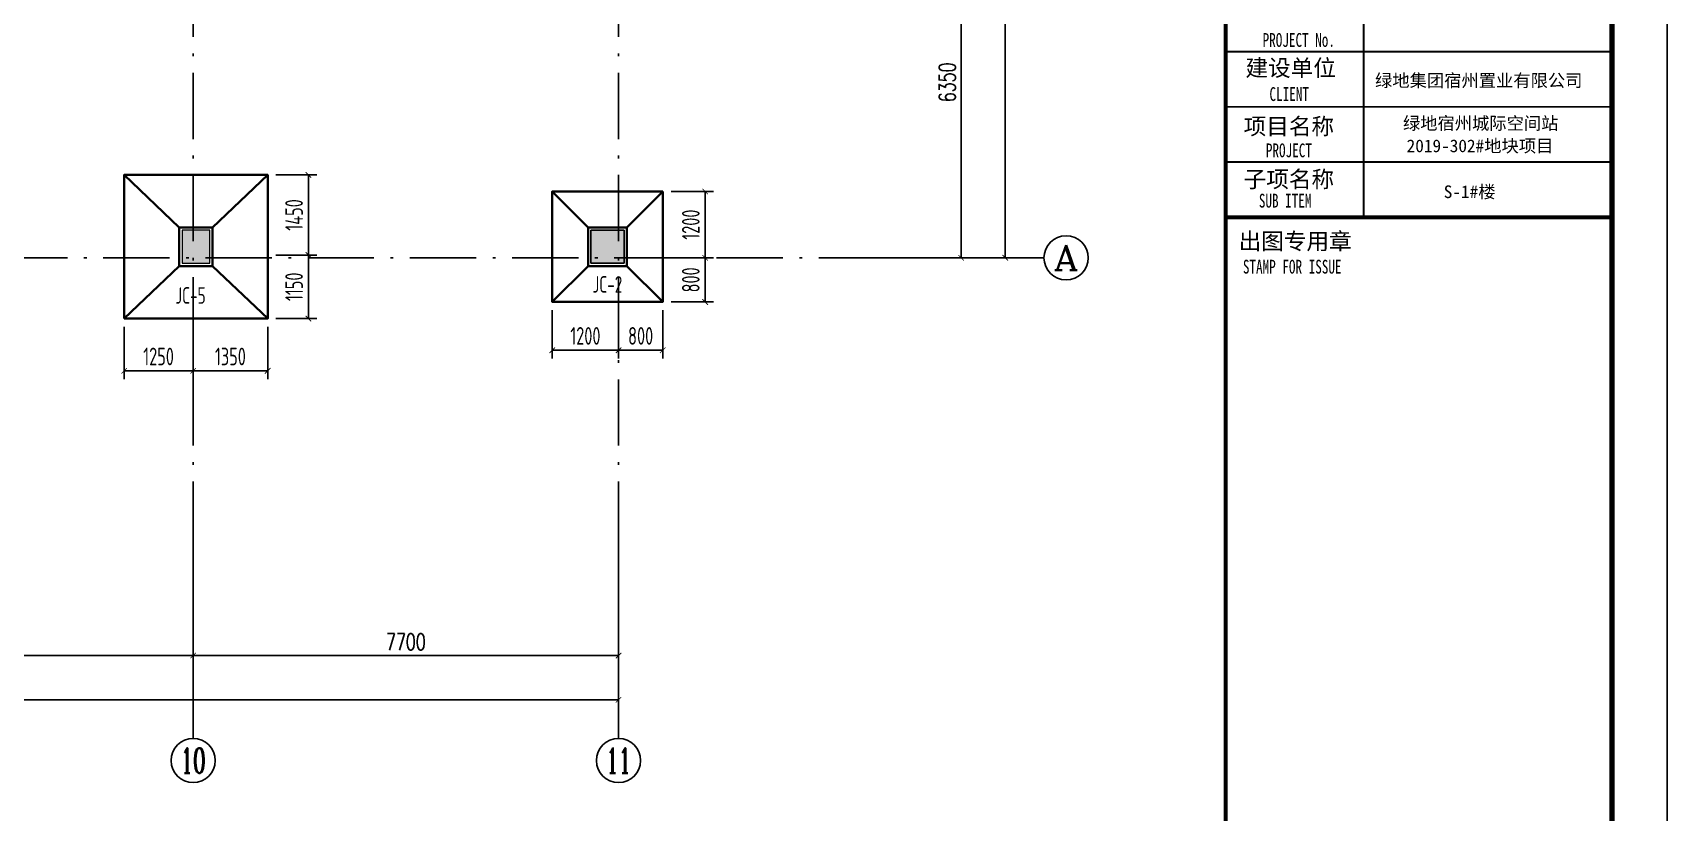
# Model space of a CAD drawing. Extents: x 169490 to 7584583, y -2399407 to 1374371.
# Drawn here: x 384946 to 414532, y 817122 to 831233 of the extents above; entities that cross this region are included whole.
import ezdxf
from ezdxf.enums import TextEntityAlignment as Align

# ---------------------------------------------------------------- set-up
doc = ezdxf.new("R2010")
doc.units = 0
doc.header["$LTSCALE"] = 100
doc.linetypes.add('D3轴线点划线', pattern=[18.5, 12, -3, 0.5, -3])
doc.layers.get('0').update_dxf_attribs({"linetype": 'CONTINUOUS'})
doc.layers.get('DEFPOINTS').update_dxf_attribs({"linetype": 'CONTINUOUS'})
for name, color, linetype in [('0P-标字', 7, 'CONTINUOUS'), ('AXIS', 3, 'CONTINUOUS'), ('AXIS_TEXT', 4, 'CONTINUOUS'), ('C-AXIS(轴号)', 3, 'CONTINUOUS'), ('C-AXIS-T(字)', 7, 'CONTINUOUS'), ('C-DOTE', 8, 'D3轴线点划线'), ('S-COLU-HATCH', 251, 'CONTINUOUS'), ('S-SLAB-DIM', 92, 'CONTINUOUS'), ('图框', 140, 'CONTINUOUS'), ('图签文字', 147, 'CONTINUOUS')]:
    doc.layers.add(name, color=color, linetype=linetype)
for name, color, linetype, lineweight in [('S-COLU-LINE1', 6, 'CONTINUOUS', 18), ('图签', 147, 'CONTINUOUS', 18), ('独基', 110, 'CONTINUOUS', 35)]:
    doc.layers.add(name, color=color, linetype=linetype, lineweight=lineweight)
doc.styles.add('_TCH_AXIS', font='COMPLEX', dxfattribs={"bigfont": 'GBCBIG'})
doc.styles.add('_TCH_DIM_T3', font='SIMPLEX.shx', dxfattribs={"width": 0.705882, "bigfont": 'GBCBIG.shx'})
doc.styles.add('COMPLEX', font='COMPLEX')
doc.styles.add('TSSD_Dimension', font='Tssdeng.shx', dxfattribs={"width": 0.7, "bigfont": 'tssdchn.shx'})
doc.styles.add('X', font='tssdeng.shx', dxfattribs={"width": 0.7, "bigfont": 'hztxt.shx'})
doc.styles.add('宋体', font='')
doc.styles.add('建筑图签-1', font='simhei.ttf', dxfattribs={"width": 0.7})
doc.styles.get('宋体').set_extended_font_data('SimSun')
doc.dimstyles.new('_TCH_ARCH&&100', dxfattribs={"dimtxt": 297.5, "dimasz": 100, "dimexe": 250, "dimexo": 300, "dimgap": 100, "dimtad": 1, "dimdec": 0, "dimzin": 0, "dimdsep": 46, "dimtxsty": '_TCH_DIM_T3', "dimblk": 'ARCHTICK', "dimcen": 0.09, "dimclrt": 7, "dimazin": 2, "dimtfac": 1, "dimtdec": 0, "dimtix": 1, "dimtmove": 2, "dimatfit": 3, "dimfxl": 1, "dimtolj": 1, "dimtzin": 0, "dimarcsym": 0})
doc.dimstyles.new('TSSD_100_100$0', dxfattribs={"dimtxt": 320, "dimasz": 100, "dimexe": 150, "dimexo": 150, "dimgap": 100, "dimtad": 1, "dimdec": 0, "dimzin": 0, "dimdsep": 46, "dimtxsty": 'TSSD_Dimension', "dimblk": 'ARCHTICK', "dimcen": 0, "dimclrt": 7, "dimadec": 1, "dimazin": 0, "dimtfac": 1, "dimtdec": 0, "dimtix": 1, "dimtmove": 2, "dimatfit": 3, "dimldrblk": '_TSDBK', "dimfxl": 1, "dimtolj": 1, "dimtzin": 0, "dimarcsym": 0})

# ---------------------------------------------------------------- blocks, each defined once
blk = doc.blocks.new('_ARCHTICK')
at = {"const_width": 0.15}
blk.add_lwpolyline([(-0.5, -0.5), (0.5, 0.5)], dxfattribs=at)
blk = doc.blocks.new('*D192')
at = {"layer": 'AXIS', "color": 0, "lineweight": -2, "transparency": 16777216}
for p, q in [((399550, 842959), (402800, 842959)), ((402550, 827159), (402550, 842959)), ((399550, 827159), (402800, 827159))]:
    blk.add_line(p, q, dxfattribs=at)
at = {"layer": 'DEFPOINTS', "color": 0, "transparency": 16777216}
for p in [(399250, 842959), (402550, 842959), (399250, 827159)]:
    blk.add_point(p, dxfattribs=at)
at = {"layer": 'AXIS', "color": 0, "lineweight": -2, "transparency": 16777216, "xscale": 100, "yscale": 100, "zscale": 100}
for p, rotation in [((402550, 842959), 90), ((402550, 827159), 270)]:
    blk.add_blockref('_ARCHTICK', p, dxfattribs=dict(at, rotation=rotation))
at = {"layer": 'AXIS', "color": 7, "transparency": 16777216, "insert": (402275, 833809), "char_height": 297.5, "attachment_point": 5, "rotation": 90, "style": '_TCH_DIM_T3'}
blk.add_mtext('\\A1;15800', dxfattribs=at)
blk = doc.blocks.new('*D196')
at = {"layer": 'AXIS', "color": 0, "lineweight": -2, "transparency": 16777216}
for p, q in [((399550, 833509), (402000, 833509)), ((401750, 827159), (401750, 833509)), ((399550, 827159), (402000, 827159))]:
    blk.add_line(p, q, dxfattribs=at)
at = {"layer": 'DEFPOINTS', "color": 0, "transparency": 16777216}
for p in [(399250, 833509), (401750, 833509), (399250, 827159)]:
    blk.add_point(p, dxfattribs=at)
at = {"layer": 'AXIS', "color": 0, "lineweight": -2, "transparency": 16777216, "xscale": 100, "yscale": 100, "zscale": 100}
for p, rotation in [((401750, 833509), 90), ((401750, 827159), 270)]:
    blk.add_blockref('_ARCHTICK', p, dxfattribs=dict(at, rotation=rotation))
at = {"layer": 'AXIS', "color": 7, "transparency": 16777216, "insert": (401501, 830334), "char_height": 297.5, "attachment_point": 5, "rotation": 90, "style": '_TCH_DIM_T3'}
blk.add_mtext('\\A1;6350', dxfattribs=at)
blk = doc.blocks.new('*D218')
at = {"layer": 'AXIS', "color": 0, "lineweight": -2, "transparency": 16777216}
for p, q in [((323650, 822159), (323650, 818909)), ((395550, 822159), (395550, 818909)), ((323650, 819159), (395550, 819159))]:
    blk.add_line(p, q, dxfattribs=at)
at = {"layer": 'DEFPOINTS', "color": 0, "transparency": 16777216}
for p in [(323650, 822459), (395550, 822459), (395550, 819159)]:
    blk.add_point(p, dxfattribs=at)
at = {"layer": 'AXIS', "color": 0, "lineweight": -2, "transparency": 16777216, "xscale": 100, "yscale": 100, "zscale": 100, "rotation": 180}
blk.add_blockref('_ARCHTICK', (323650, 819159), dxfattribs=at)
at = {"layer": 'AXIS', "color": 0, "lineweight": -2, "transparency": 16777216, "xscale": 100, "yscale": 100, "zscale": 100}
blk.add_blockref('_ARCHTICK', (395550, 819159), dxfattribs=at)
at = {"layer": 'AXIS', "color": 7, "transparency": 16777216, "insert": (359600, 819407), "char_height": 297.5, "attachment_point": 5, "style": '_TCH_DIM_T3'}
blk.add_mtext('\\A1;71900', dxfattribs=at)
blk = doc.blocks.new('*D230')
at = {"layer": 'AXIS', "color": 0, "lineweight": -2, "transparency": 16777216}
for p, q in [((379250, 822159), (379250, 819709)), ((387850, 822159), (387850, 819709)), ((379250, 819959), (387850, 819959))]:
    blk.add_line(p, q, dxfattribs=at)
at = {"layer": 'DEFPOINTS', "color": 0, "transparency": 16777216}
for p in [(379250, 822459), (387850, 822459), (387850, 819959)]:
    blk.add_point(p, dxfattribs=at)
at = {"layer": 'AXIS', "color": 0, "lineweight": -2, "transparency": 16777216, "xscale": 100, "yscale": 100, "zscale": 100, "rotation": 180}
blk.add_blockref('_ARCHTICK', (379250, 819959), dxfattribs=at)
at = {"layer": 'AXIS', "color": 0, "lineweight": -2, "transparency": 16777216, "xscale": 100, "yscale": 100, "zscale": 100}
blk.add_blockref('_ARCHTICK', (387850, 819959), dxfattribs=at)
at = {"layer": 'AXIS', "color": 7, "transparency": 16777216, "insert": (383550, 820207), "char_height": 297.5, "attachment_point": 5, "style": '_TCH_DIM_T3'}
blk.add_mtext('\\A1;8600', dxfattribs=at)
blk = doc.blocks.new('*D231')
at = {"layer": 'AXIS', "color": 0, "lineweight": -2, "transparency": 16777216}
for p, q in [((387850, 822159), (387850, 819709)), ((395550, 822159), (395550, 819709)), ((387850, 819959), (395550, 819959))]:
    blk.add_line(p, q, dxfattribs=at)
at = {"layer": 'DEFPOINTS', "color": 0, "transparency": 16777216}
for p in [(387850, 822459), (395550, 822459), (395550, 819959)]:
    blk.add_point(p, dxfattribs=at)
at = {"layer": 'AXIS', "color": 0, "lineweight": -2, "transparency": 16777216, "xscale": 100, "yscale": 100, "zscale": 100, "rotation": 180}
blk.add_blockref('_ARCHTICK', (387850, 819959), dxfattribs=at)
at = {"layer": 'AXIS', "color": 0, "lineweight": -2, "transparency": 16777216, "xscale": 100, "yscale": 100, "zscale": 100}
blk.add_blockref('_ARCHTICK', (395550, 819959), dxfattribs=at)
at = {"layer": 'AXIS', "color": 7, "transparency": 16777216, "insert": (391700, 820207), "char_height": 297.5, "attachment_point": 5, "style": '_TCH_DIM_T3'}
blk.add_mtext('\\A1;7700', dxfattribs=at)
blk = doc.blocks.new('_AXISO')
blk.add_circle((0, 0), 0.5)
at = {"layer": 'AXIS_TEXT', "style": 'COMPLEX', "width": 1.041667}
blk.add_attdef('A', text='', height=0.56, dxfattribs=at).set_placement((-0.25, -0.28), (0.25, -0.28), align=Align.FIT)
blk = doc.blocks.new('*D232')
at = {"layer": 'DEFPOINTS', "color": 0, "ltscale": 10, "transparency": 16777216}
for p in [(395550, 826359), (396350, 826359), (395550, 825485)]:
    blk.add_point(p, dxfattribs=at)
at = {"layer": 'S-SLAB-DIM', "color": 0, "lineweight": -2, "ltscale": 10, "transparency": 16777216}
for p, q in [((395550, 826209), (395550, 825335)), ((396350, 826209), (396350, 825335)), ((396350, 825485), (395550, 825485))]:
    blk.add_line(p, q, dxfattribs=at)
at = {"layer": 'S-SLAB-DIM', "color": 0, "lineweight": -2, "ltscale": 10, "transparency": 16777216, "xscale": 100, "yscale": 100, "zscale": 100, "rotation": 180}
blk.add_blockref('_ARCHTICK', (395550, 825485), dxfattribs=at)
at = {"layer": 'S-SLAB-DIM', "color": 0, "lineweight": -2, "ltscale": 10, "transparency": 16777216, "xscale": 100, "yscale": 100, "zscale": 100}
blk.add_blockref('_ARCHTICK', (396350, 825485), dxfattribs=at)
at = {"layer": 'S-SLAB-DIM', "color": 7, "ltscale": 10, "transparency": 16777216, "insert": (395950, 825745), "char_height": 320, "attachment_point": 5, "style": 'TSSD_Dimension'}
blk.add_mtext('\\A1;800', dxfattribs=at)
blk = doc.blocks.new('_TSDBK')
blk.add_line((-1, 0), (0, 0))
at = {"const_width": 0.5}
blk.add_lwpolyline([(-0.7, -0.7), (0.7, 0.7)], dxfattribs=at)
blk = doc.blocks.new('*D250')
at = {"layer": 'DEFPOINTS', "color": 0, "ltscale": 10, "transparency": 16777216}
for p in [(389200, 827209), (389937, 827209), (389200, 826059)]:
    blk.add_point(p, dxfattribs=at)
at = {"layer": 'S-SLAB-DIM', "color": 0, "lineweight": -2, "ltscale": 10, "transparency": 16777216}
for p, q in [((389350, 827209), (390087, 827209)), ((389937, 826059), (389937, 827209)), ((389350, 826059), (390087, 826059))]:
    blk.add_line(p, q, dxfattribs=at)
at = {"layer": 'S-SLAB-DIM', "color": 0, "lineweight": -2, "ltscale": 10, "transparency": 16777216, "xscale": 100, "yscale": 100, "zscale": 100}
for p, rotation in [((389937, 827209), 90), ((389937, 826059), 270)]:
    blk.add_blockref('_ARCHTICK', p, dxfattribs=dict(at, rotation=rotation))
at = {"layer": 'S-SLAB-DIM', "color": 7, "ltscale": 10, "transparency": 16777216, "insert": (389677, 826634), "char_height": 320, "attachment_point": 5, "rotation": 90, "style": 'TSSD_Dimension'}
blk.add_mtext('\\A1;1150', dxfattribs=at)
blk = doc.blocks.new('*D251')
at = {"layer": 'DEFPOINTS', "color": 0, "ltscale": 10, "transparency": 16777216}
for p in [(389200, 828659), (389937, 828659), (389200, 827209)]:
    blk.add_point(p, dxfattribs=at)
at = {"layer": 'S-SLAB-DIM', "color": 0, "lineweight": -2, "ltscale": 10, "transparency": 16777216}
for p, q in [((389350, 828659), (390087, 828659)), ((389937, 827209), (389937, 828659)), ((389350, 827209), (390087, 827209))]:
    blk.add_line(p, q, dxfattribs=at)
at = {"layer": 'S-SLAB-DIM', "color": 0, "lineweight": -2, "ltscale": 10, "transparency": 16777216, "xscale": 100, "yscale": 100, "zscale": 100}
for p, rotation in [((389937, 828659), 90), ((389937, 827209), 270)]:
    blk.add_blockref('_ARCHTICK', p, dxfattribs=dict(at, rotation=rotation))
at = {"layer": 'S-SLAB-DIM', "color": 7, "ltscale": 10, "transparency": 16777216, "insert": (389677, 827934), "char_height": 320, "attachment_point": 5, "rotation": 90, "style": 'TSSD_Dimension'}
blk.add_mtext('\\A1;1450', dxfattribs=at)
blk = doc.blocks.new('*D313')
at = {"layer": 'DEFPOINTS', "color": 0, "ltscale": 10, "transparency": 16777216}
for p in [(387850, 826059), (389200, 826059), (387850, 825112)]:
    blk.add_point(p, dxfattribs=at)
at = {"layer": 'S-SLAB-DIM', "color": 0, "lineweight": -2, "ltscale": 10, "transparency": 16777216}
for p, q in [((387850, 825909), (387850, 824962)), ((389200, 825909), (389200, 824962)), ((389200, 825112), (387850, 825112))]:
    blk.add_line(p, q, dxfattribs=at)
at = {"layer": 'S-SLAB-DIM', "color": 0, "lineweight": -2, "ltscale": 10, "transparency": 16777216, "xscale": 100, "yscale": 100, "zscale": 100, "rotation": 180}
blk.add_blockref('_ARCHTICK', (387850, 825112), dxfattribs=at)
at = {"layer": 'S-SLAB-DIM', "color": 0, "lineweight": -2, "ltscale": 10, "transparency": 16777216, "xscale": 100, "yscale": 100, "zscale": 100}
blk.add_blockref('_ARCHTICK', (389200, 825112), dxfattribs=at)
at = {"layer": 'S-SLAB-DIM', "color": 7, "ltscale": 10, "transparency": 16777216, "insert": (388525, 825372), "char_height": 320, "attachment_point": 5, "style": 'TSSD_Dimension'}
blk.add_mtext('\\A1;1350', dxfattribs=at)
blk = doc.blocks.new('tq123')
at = {"layer": '图框'}
for points, const_width in [([(-6995, 0), (-6995, 57400)], 70), ([(-4495, 31100), (-4495, 35100)], 35), ([(-6995, 34100), (5, 34100)], 35), ([(-6995, 33100), (5, 33100)], 35), ([(-6995, 32100), (5, 32100)], 35), ([(5, 31100), (-6995, 31100)], 70)]:
    blk.add_lwpolyline(points, dxfattribs=dict(at, const_width=const_width))
at = {"layer": '图框', "style": '建筑图签-1', "width": 0.7}
for s, p in [('PROJECT No.', (-6325, 34185, -1799)), ('CLIENT', (-6201, 33206)), ('PROJECT', (-6266, 32187)), ('SUB ITEM', (-6393, 31276)), ('STAMP FOR ISSUE', (-6682, 30081))]:
    blk.add_text(s, height=250, dxfattribs=at).set_placement(p)
at = {"layer": '图签', "color": 2, "style": '宋体'}
for s, height, p in [('绿地集团宿州置业有限公司', 229.34, (-4290, 33462)), ('绿地宿州城际空间站', 229.3, (-3785, 32688)), ('2019-302#地块项目', 229.34, (-3718, 32279)), ('S-1#楼', 229.3, (-3046, 31448))]:
    blk.add_text(s, height=height, dxfattribs=at).set_placement(p)
at = {"layer": '图签文字', "color": 7, "style": '建筑图签-1'}
for s, p in [('建设单位', (-6635, 33655)), ('项目名称', (-6668, 32597)), ('子项名称', (-6668, 31640)), ('出图专用章', (-6759, 30518))]:
    blk.add_text(s, height=300, dxfattribs=at).set_placement(p)
blk = doc.blocks.new('*D3933')
at = {"layer": 'DEFPOINTS', "color": 0, "ltscale": 10, "transparency": 16777216}
for p in [(396350, 827159), (397118, 827159), (396350, 826359)]:
    blk.add_point(p, dxfattribs=at)
at = {"layer": 'S-SLAB-DIM', "color": 0, "lineweight": -2, "ltscale": 10, "transparency": 16777216}
for p, q in [((396500, 827159), (397268, 827159)), ((397118, 826359), (397118, 827159)), ((396500, 826359), (397268, 826359))]:
    blk.add_line(p, q, dxfattribs=at)
at = {"layer": 'S-SLAB-DIM', "color": 0, "lineweight": -2, "ltscale": 10, "transparency": 16777216, "xscale": 100, "yscale": 100, "zscale": 100}
for p, rotation in [((397118, 827159), 90), ((397118, 826359), 270)]:
    blk.add_blockref('_ARCHTICK', p, dxfattribs=dict(at, rotation=rotation))
at = {"layer": 'S-SLAB-DIM', "color": 7, "ltscale": 10, "transparency": 16777216, "insert": (396858, 826759), "char_height": 320, "attachment_point": 5, "rotation": 90, "style": 'TSSD_Dimension'}
blk.add_mtext('\\A1;800', dxfattribs=at)
blk = doc.blocks.new('*D3934')
at = {"layer": 'DEFPOINTS', "color": 0, "ltscale": 10, "transparency": 16777216}
for p in [(396350, 828359), (397118, 828359), (396350, 827159)]:
    blk.add_point(p, dxfattribs=at)
at = {"layer": 'S-SLAB-DIM', "color": 0, "lineweight": -2, "ltscale": 10, "transparency": 16777216}
for p, q in [((396500, 828359), (397268, 828359)), ((397118, 827159), (397118, 828359)), ((396500, 827159), (397268, 827159))]:
    blk.add_line(p, q, dxfattribs=at)
at = {"layer": 'S-SLAB-DIM', "color": 0, "lineweight": -2, "ltscale": 10, "transparency": 16777216, "xscale": 100, "yscale": 100, "zscale": 100}
for p, rotation in [((397118, 828359), 90), ((397118, 827159), 270)]:
    blk.add_blockref('_ARCHTICK', p, dxfattribs=dict(at, rotation=rotation))
at = {"layer": 'S-SLAB-DIM', "color": 7, "ltscale": 10, "transparency": 16777216, "insert": (396858, 827759), "char_height": 320, "attachment_point": 5, "rotation": 90, "style": 'TSSD_Dimension'}
blk.add_mtext('\\A1;1200', dxfattribs=at)
blk = doc.blocks.new('*D3935')
at = {"layer": 'DEFPOINTS', "color": 0, "ltscale": 10, "transparency": 16777216}
for p in [(394350, 826359), (395550, 826359), (394350, 825485)]:
    blk.add_point(p, dxfattribs=at)
at = {"layer": 'S-SLAB-DIM', "color": 0, "lineweight": -2, "ltscale": 10, "transparency": 16777216}
for p, q in [((394350, 826209), (394350, 825335)), ((395550, 826209), (395550, 825335)), ((395550, 825485), (394350, 825485))]:
    blk.add_line(p, q, dxfattribs=at)
at = {"layer": 'S-SLAB-DIM', "color": 0, "lineweight": -2, "ltscale": 10, "transparency": 16777216, "xscale": 100, "yscale": 100, "zscale": 100, "rotation": 180}
blk.add_blockref('_ARCHTICK', (394350, 825485), dxfattribs=at)
at = {"layer": 'S-SLAB-DIM', "color": 0, "lineweight": -2, "ltscale": 10, "transparency": 16777216, "xscale": 100, "yscale": 100, "zscale": 100}
blk.add_blockref('_ARCHTICK', (395550, 825485), dxfattribs=at)
at = {"layer": 'S-SLAB-DIM', "color": 7, "ltscale": 10, "transparency": 16777216, "insert": (394950, 825745), "char_height": 320, "attachment_point": 5, "style": 'TSSD_Dimension'}
blk.add_mtext('\\A1;1200', dxfattribs=at)
blk = doc.blocks.new('*D3936')
at = {"layer": 'DEFPOINTS', "color": 0, "ltscale": 10, "transparency": 16777216}
for p in [(386600, 826059), (387850, 826059), (386600, 825112)]:
    blk.add_point(p, dxfattribs=at)
at = {"layer": 'S-SLAB-DIM', "color": 0, "lineweight": -2, "ltscale": 10, "transparency": 16777216}
for p, q in [((386600, 825909), (386600, 824962)), ((387850, 825909), (387850, 824962)), ((387850, 825112), (386600, 825112))]:
    blk.add_line(p, q, dxfattribs=at)
at = {"layer": 'S-SLAB-DIM', "color": 0, "lineweight": -2, "ltscale": 10, "transparency": 16777216, "xscale": 100, "yscale": 100, "zscale": 100, "rotation": 180}
blk.add_blockref('_ARCHTICK', (386600, 825112), dxfattribs=at)
at = {"layer": 'S-SLAB-DIM', "color": 0, "lineweight": -2, "ltscale": 10, "transparency": 16777216, "xscale": 100, "yscale": 100, "zscale": 100}
blk.add_blockref('_ARCHTICK', (387850, 825112), dxfattribs=at)
at = {"layer": 'S-SLAB-DIM', "color": 7, "ltscale": 10, "transparency": 16777216, "insert": (387225, 825372), "char_height": 320, "attachment_point": 5, "style": 'TSSD_Dimension'}
blk.add_mtext('\\A1;1250', dxfattribs=at)

msp = doc.modelspace()

# ---------------------------------------------------------------- hatches: boundary and pattern name
at = {"layer": 'S-COLU-HATCH', "ltscale": 10}
h = msp.add_hatch(color=256, dxfattribs=at)
h.dxf.hatch_style = 1
h.paths.add_polyline_path([(388150, 827658.7), (387650, 827658.7), (387650, 827058.7), (388150, 827058.7)])
h = msp.add_hatch(color=256, dxfattribs=at)
h.dxf.hatch_style = 1
h.paths.add_polyline_path([(395650, 827658.7), (395050, 827658.7), (395050, 827058.7), (395650, 827058.7)])

# ---------------------------------------------------------------- linework, layer by layer
at = {"ltscale": 10}
msp.add_lwpolyline([(406537, 854191.4), (311932.1, 854191.4), (311932.1, 796791.4), (406537, 796791.4)], close=True, dxfattribs=at)
at = {"layer": 'C-AXIS(轴号)'}
for p, q in [((399250, 827158.7), (403250, 827158.7)), ((387850, 822458.7), (387850, 818458.7)), ((395550, 822458.7), (395550, 818458.7))]:
    msp.add_line(p, q, dxfattribs=at)
at = {"layer": 'C-DOTE'}
for p, q in [((387850, 847158.7), (387850, 822458.7)), ((395550, 847158.7), (395550, 822458.7)), ((321473.7, 827158.7), (399250, 827158.7))]:
    msp.add_line(p, q, dxfattribs=at)
at = {"layer": 'S-COLU-LINE1'}
for points in [[(388150, 827658.7), (387650, 827658.7), (387650, 827058.7), (388150, 827058.7)], [(395650, 827658.7), (395050, 827658.7), (395050, 827058.7), (395650, 827058.7)]]:
    msp.add_lwpolyline(points, close=True, dxfattribs=at)
at = {"layer": 'S-COLU-LINE1', "ltscale": 10}
msp.add_lwpolyline([(395050, 827658.7), (395650, 827658.7), (395650, 827058.7), (395050, 827058.7)], close=True, dxfattribs=at)
at = {"layer": '图框'}
msp.add_lwpolyline([(309432.1, 795791.4), (414532.1, 795791.4), (414532.1, 855191.4), (309432.1, 855191.4)], close=True, dxfattribs=at)
at = {"layer": '图框', "const_width": 100}
msp.add_lwpolyline([(311932.1, 796791.4), (413532.1, 796791.4), (413532.1, 854191.4), (311932.1, 854191.4)], close=True, dxfattribs=at)
at = {"layer": '独基', "color": 32}
for p, q in [((387600, 827708.7), (386600, 828658.7)), ((389200, 828658.7), (388200, 827708.7)), ((395000, 827708.7), (394350, 828358.7)), ((396350, 828358.7), (395700, 827708.7)), ((387600, 827008.7), (386600, 826058.7)), ((389200, 826058.7), (388200, 827008.7)), ((395000, 827008.7), (394350, 826358.7)), ((396350, 826358.7), (395700, 827008.7))]:
    msp.add_line(p, q, dxfattribs=at)
for points in [[(386600, 826058.7), (386600, 828658.7), (389200, 828658.7), (389200, 826058.7)], [(396350, 828358.7), (396350, 826358.7), (394350, 826358.7), (394350, 828358.7)], [(388200, 827708.7), (387600, 827708.7), (387600, 827008.7), (388200, 827008.7)], [(395000, 827708.7), (395700, 827708.7), (395700, 827008.7), (395000, 827008.7)]]:
    msp.add_lwpolyline(points, close=True, dxfattribs=at)

# ---------------------------------------------------------------- block references
msp.add_blockref('tq123', (413532.1, 796791.4))
at = {"layer": 'C-AXIS(轴号)'}
ref = msp.add_blockref('_AXISO', (403650, 827158.7), dxfattribs=dict(at, xscale=800, yscale=800, zscale=800))
ref.add_attrib('A', 'A', dxfattribs={"layer": 'C-AXIS-T(字)', "height": 452.5, "style": '_TCH_AXIS', "width": 1.166667}).set_placement((403423.7, 826932.4), (403876.3, 826932.4), align=Align.FIT)
ref = msp.add_blockref('_AXISO', (387850, 818058.7), dxfattribs=dict(at, xscale=800, yscale=800, zscale=800))
ref.add_attrib('A', '10', dxfattribs={"layer": 'C-AXIS-T(字)', "height": 452.55, "style": '_TCH_AXIS', "width": 0.724138}).set_placement((387623.7, 817832.4), (388076.3, 817832.4), align=Align.FIT)
ref = msp.add_blockref('_AXISO', (395550, 818058.7), dxfattribs=dict(at, xscale=800, yscale=800, zscale=800))
ref.add_attrib('A', '11', dxfattribs={"layer": 'C-AXIS-T(字)', "height": 452.55, "style": '_TCH_AXIS', "width": 0.875}).set_placement((395323.7, 817832.4), (395776.3, 817832.4), align=Align.FIT)

# ---------------------------------------------------------------- texts
at = {"layer": '0P-标字', "color": 80, "linetype": 'Continuous', "style": 'X', "width": 0.7}
for s, p in [('JC-2', (395079.7, 826436.8, 3000)), ('JC-5', (387529.7, 826236.8, 3000))]:
    msp.add_text(s, height=300, dxfattribs=at).set_placement(p, align=Align.BOTTOM_LEFT)

# ---------------------------------------------------------------- dimensions: what is measured, and where the dimension line sits
at = {"layer": 'AXIS'}
dim = msp.add_linear_dim(base=(402550, 842958.7), p1=(399250, 827158.7), p2=(399250, 842958.7), angle=90, dimstyle='_TCH_ARCH&&100', dxfattribs=at)
dim.commit()
dim.dimension.update_dxf_attribs({"geometry": '*D192', "text_midpoint": (402275, 833808.7), "dimtype": 161})
for p1, p2, distance, picture, middle in [((399250, 827158.7), (399250, 833508.7), -2500, '*D196', (401501.3, 830333.7)), ((323650, 822458.7), (395550, 822458.7), -3300, '*D218', (359600, 819407.4)), ((379250, 822458.7), (387850, 822458.7), -2500, '*D230', (383550, 820207.4)), ((387850, 822458.7), (395550, 822458.7), -2500, '*D231', (391700, 820207.4))]:
    dim = msp.add_aligned_dim(p1=p1, p2=p2, distance=distance, dimstyle='_TCH_ARCH&&100', dxfattribs=at)
    dim.commit()
    dim.dimension.update_dxf_attribs({"geometry": picture, "text_midpoint": middle})
at = {"layer": 'S-SLAB-DIM', "ltscale": 10}
for base, p1, p2, picture, middle in [((389937.5, 828658.7), (389200, 827208.7), (389200, 828658.7), '*D251', (389677.5, 827933.7)), ((397117.7, 828358.7), (396350, 827158.7), (396350, 828358.7), '*D3934', (396857.7, 827758.7)), ((389937.5, 827208.7), (389200, 826058.7), (389200, 827208.7), '*D250', (389677.5, 826633.7)), ((397117.7, 827158.7), (396350, 826358.7), (396350, 827158.7), '*D3933', (396857.7, 826758.7))]:
    dim = msp.add_linear_dim(base=base, p1=p1, p2=p2, angle=90, dimstyle='TSSD_100_100$0', dxfattribs=at)
    dim.commit()
    dim.dimension.update_dxf_attribs({"geometry": picture, "text_midpoint": middle})
for base, p1, p2, picture, middle in [((394350, 825485.4), (395550, 826358.7), (394350, 826358.7), '*D3935', (394950, 825745.4)), ((395550, 825485.4), (396350, 826358.7), (395550, 826358.7), '*D232', (395950, 825745.4)), ((386600, 825112.3), (387850, 826058.7), (386600, 826058.7), '*D3936', (387225, 825372.3)), ((387850, 825112.3), (389200, 826058.7), (387850, 826058.7), '*D313', (388525, 825372.3))]:
    dim = msp.add_linear_dim(base=base, p1=p1, p2=p2, dimstyle='TSSD_100_100$0', dxfattribs=at)
    dim.commit()
    dim.dimension.update_dxf_attribs({"geometry": picture, "text_midpoint": middle})

doc.saveas('drawing.dxf')
